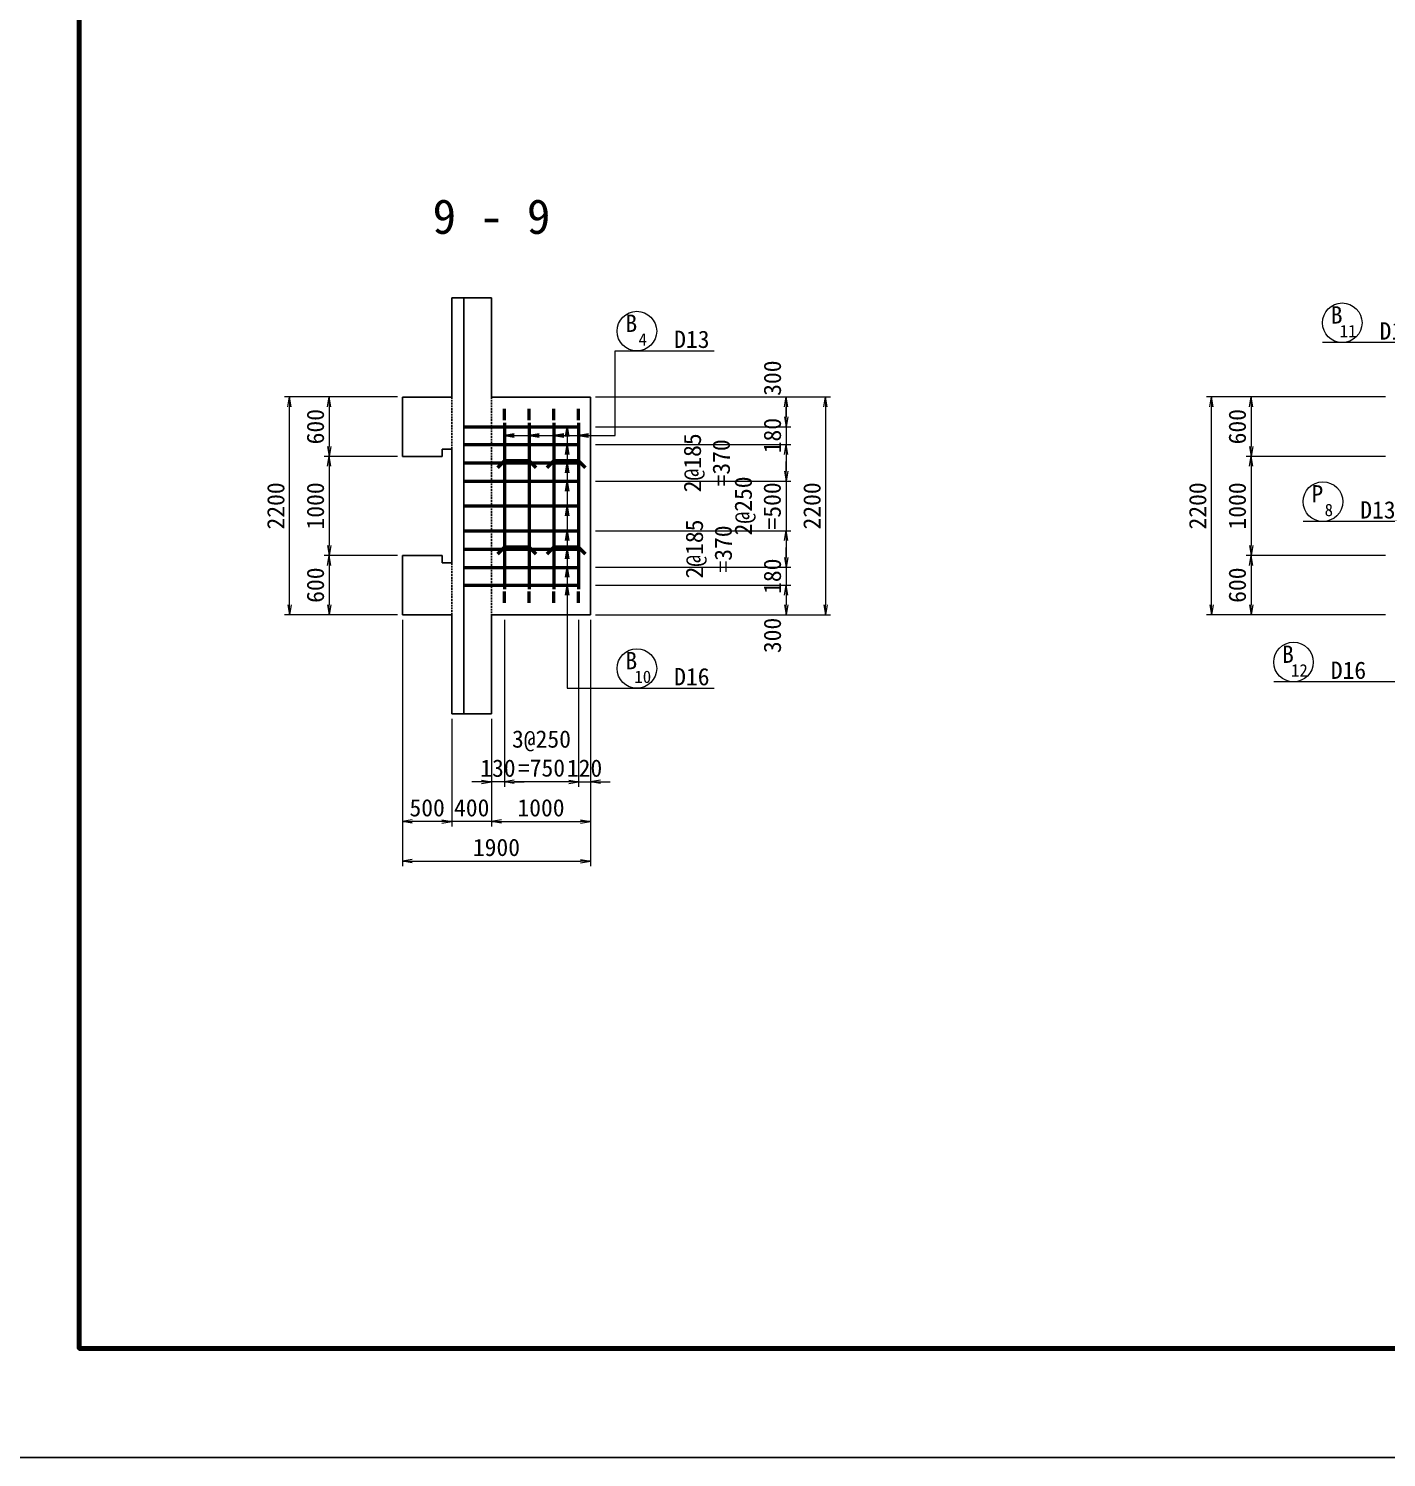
# Model space of a CAD drawing. Header units: millimetres. Extents: x 169470 to 758170, y -17820 to 11880.
# Drawn here: x 506382 to 520098, y -17820 to -3392 of the extents above; entities that cross this region are included whole.
import ezdxf
from ezdxf.enums import TextEntityAlignment as Align

# ---------------------------------------------------------------- set-up
doc = ezdxf.new("R2010")
doc.units = ezdxf.units.MM
doc.header["$LTSCALE"] = 50
doc.header["$PDSIZE"] = 300
doc.linetypes.add('DASHED2', pattern=[0.375, 0.25, -0.125])
doc.layers.get('Defpoints').update_dxf_attribs({"color": 151})
for name, color, linetype, lineweight in [('D-STR', 1, 'Continuous', 25), ('D-STR-DIM', 7, 'Continuous', 13), ('D-STR-HTXT', 7, 'Continuous', 13), ('D-STR-STR1', 2, 'Continuous', 50), ('D-STR-STR3', 4, 'Continuous', 50), ('D-STR-TXT', 7, 'Continuous', 13), ('D-TTL', 2, 'Continuous', 140)]:
    doc.layers.add(name, color=color, linetype=linetype, lineweight=lineweight)
doc.styles.add('YOKO_GOTHIC', font='MS Gothic.ttf')
doc.dimstyles.new('S50', dxfattribs={"dimscale": 50, "dimtxt": 3.5, "dimasz": 2, "dimexe": 1, "dimexo": 1, "dimgap": 1, "dimtad": 1, "dimdec": 0, "dimzin": 1, "dimdsep": 46, "dimtxsty": 'YOKO_GOTHIC', "dimblk": 'OPEN', "dimcen": 0, "dimclrd": 256, "dimclre": 256, "dimclrt": 256, "dimaunit": 1, "dimadec": 3, "dimazin": 0, "dimtfac": 1, "dimtdec": 0, "dimtix": 1, "dimtmove": 2, "dimatfit": 3, "dimldrblk": 'OPEN', "dimfxl": 1, "dimlwd": -1, "dimlwe": -1, "dimarcsym": 2})

# ---------------------------------------------------------------- blocks, each defined once
blk = doc.blocks.new('_Open')
at = {"color": 0, "linetype": 'ByBlock', "lineweight": -2}
for p, q in [((-1, 0.17), (0, 0)), ((-1, -0.17), (0, 0)), ((0, 0), (-1, 0))]:
    blk.add_line(p, q, dxfattribs=at)
blk = doc.blocks.new('*D2903')
at = {"layer": 'D-STR-DIM', "ltscale": 1500, "transparency": 16777216}
for p, q in [((512108, -7112), (514083, -7112)), ((514033, -7212), (514033, -7312)), ((512108, -7412), (514083, -7412))]:
    blk.add_line(p, q, dxfattribs=at)
at = {"layer": 'Defpoints', "color": 0, "ltscale": 1500, "transparency": 16777216}
for p in [(512058, -7112), (512058, -7412), (514033, -7412)]:
    blk.add_point(p, dxfattribs=at)
at = {"layer": 'D-STR-DIM', "ltscale": 1500, "transparency": 16777216, "xscale": 100, "yscale": 100, "zscale": 100}
for p, rotation in [((514033, -7112), 90), ((514033, -7412), 270)]:
    blk.add_blockref('_Open', p, dxfattribs=dict(at, rotation=rotation))
at = {"layer": 'D-STR-DIM', "ltscale": 1500, "transparency": 16777216, "insert": (513896, -6922), "char_height": 175, "attachment_point": 5, "rotation": 90, "style": 'YOKO_GOTHIC'}
blk.add_mtext('300', dxfattribs=at)
blk = doc.blocks.new('*D2904')
at = {"layer": 'D-STR-DIM', "ltscale": 1500, "transparency": 16777216}
for p, q in [((514033, -7312), (514033, -7212)), ((512108, -7412), (514083, -7412)), ((514033, -7412), (514033, -7592)), ((512108, -7592), (514083, -7592)), ((514033, -7692), (514033, -7792))]:
    blk.add_line(p, q, dxfattribs=at)
at = {"layer": 'Defpoints', "color": 0, "ltscale": 1500, "transparency": 16777216}
for p in [(512058, -7412), (512058, -7592), (514033, -7592)]:
    blk.add_point(p, dxfattribs=at)
at = {"layer": 'D-STR-DIM', "ltscale": 1500, "transparency": 16777216, "xscale": 100, "yscale": 100, "zscale": 100}
for p, rotation in [((514033, -7412), 270), ((514033, -7592), 90)]:
    blk.add_blockref('_Open', p, dxfattribs=dict(at, rotation=rotation))
at = {"layer": 'D-STR-DIM', "ltscale": 1500, "transparency": 16777216, "insert": (513896, -7502), "char_height": 175, "attachment_point": 5, "rotation": 90, "style": 'YOKO_GOTHIC'}
blk.add_mtext('180', dxfattribs=at)
blk = doc.blocks.new('*D2905')
at = {"layer": 'D-STR-DIM', "ltscale": 1500, "transparency": 16777216}
for p, q in [((512108, -7592), (514083, -7592)), ((514033, -7692), (514033, -7862)), ((512108, -7962), (514083, -7962))]:
    blk.add_line(p, q, dxfattribs=at)
at = {"layer": 'Defpoints', "color": 0, "ltscale": 1500, "transparency": 16777216}
for p in [(512058, -7592), (512058, -7962), (514033, -7962)]:
    blk.add_point(p, dxfattribs=at)
at = {"layer": 'D-STR-DIM', "ltscale": 1500, "transparency": 16777216, "xscale": 100, "yscale": 100, "zscale": 100}
for p, rotation in [((514033, -7592), 90), ((514033, -7962), 270)]:
    blk.add_blockref('_Open', p, dxfattribs=dict(at, rotation=rotation))
at = {"layer": 'D-STR-DIM', "ltscale": 1500, "transparency": 16777216, "insert": (513234, -7777), "char_height": 175, "attachment_point": 5, "rotation": 90, "style": 'YOKO_GOTHIC'}
blk.add_mtext('2@185\\P=370', dxfattribs=at)
blk = doc.blocks.new('*D2906')
at = {"layer": 'D-STR-DIM', "ltscale": 1500, "transparency": 16777216}
for p, q in [((514033, -7862), (514033, -7762)), ((512108, -7962), (514083, -7962)), ((514033, -7962), (514033, -8462)), ((512108, -8462), (514083, -8462)), ((514033, -8562), (514033, -8662))]:
    blk.add_line(p, q, dxfattribs=at)
at = {"layer": 'Defpoints', "color": 0, "ltscale": 1500, "transparency": 16777216}
for p in [(512058, -7962), (512058, -8462), (514033, -8462)]:
    blk.add_point(p, dxfattribs=at)
at = {"layer": 'D-STR-DIM', "ltscale": 1500, "transparency": 16777216, "xscale": 100, "yscale": 100, "zscale": 100}
for p, rotation in [((514033, -7962), 270), ((514033, -8462), 90)]:
    blk.add_blockref('_Open', p, dxfattribs=dict(at, rotation=rotation))
at = {"layer": 'D-STR-DIM', "ltscale": 1500, "transparency": 16777216, "insert": (513748, -8212), "char_height": 175, "attachment_point": 5, "rotation": 90, "style": 'YOKO_GOTHIC'}
blk.add_mtext('2@250\\P=500', dxfattribs=at)
blk = doc.blocks.new('*D2907')
at = {"layer": 'D-STR-DIM', "ltscale": 1500, "transparency": 16777216}
for p, q in [((512108, -8462), (514083, -8462)), ((514033, -8562), (514033, -8732)), ((512108, -8832), (514083, -8832))]:
    blk.add_line(p, q, dxfattribs=at)
at = {"layer": 'Defpoints', "color": 0, "ltscale": 1500, "transparency": 16777216}
for p in [(512058, -8462), (512058, -8832), (514033, -8832)]:
    blk.add_point(p, dxfattribs=at)
at = {"layer": 'D-STR-DIM', "ltscale": 1500, "transparency": 16777216, "xscale": 100, "yscale": 100, "zscale": 100}
for p, rotation in [((514033, -8462), 90), ((514033, -8832), 270)]:
    blk.add_blockref('_Open', p, dxfattribs=dict(at, rotation=rotation))
at = {"layer": 'D-STR-DIM', "ltscale": 1500, "transparency": 16777216, "insert": (513254, -8647), "char_height": 175, "attachment_point": 5, "rotation": 90, "style": 'YOKO_GOTHIC'}
blk.add_mtext('2@185\\P=370', dxfattribs=at)
blk = doc.blocks.new('*D2908')
at = {"layer": 'D-STR-DIM', "ltscale": 1500, "transparency": 16777216}
for p, q in [((514033, -8732), (514033, -8632)), ((512108, -8832), (514083, -8832)), ((514033, -8832), (514033, -9012)), ((512108, -9012), (514083, -9012)), ((514033, -9112), (514033, -9212))]:
    blk.add_line(p, q, dxfattribs=at)
at = {"layer": 'Defpoints', "color": 0, "ltscale": 1500, "transparency": 16777216}
for p in [(512058, -8832), (512058, -9012), (514033, -9012)]:
    blk.add_point(p, dxfattribs=at)
at = {"layer": 'D-STR-DIM', "ltscale": 1500, "transparency": 16777216, "xscale": 100, "yscale": 100, "zscale": 100}
for p, rotation in [((514033, -8832), 270), ((514033, -9012), 90)]:
    blk.add_blockref('_Open', p, dxfattribs=dict(at, rotation=rotation))
at = {"layer": 'D-STR-DIM', "ltscale": 1500, "transparency": 16777216, "insert": (513896, -8922), "char_height": 175, "attachment_point": 5, "rotation": 90, "style": 'YOKO_GOTHIC'}
blk.add_mtext('180', dxfattribs=at)
blk = doc.blocks.new('*D2909')
at = {"layer": 'D-STR-DIM', "ltscale": 1500, "transparency": 16777216}
for p, q in [((512108, -9012), (514083, -9012)), ((514033, -9112), (514033, -9212)), ((512108, -9312), (514083, -9312))]:
    blk.add_line(p, q, dxfattribs=at)
at = {"layer": 'Defpoints', "color": 0, "ltscale": 1500, "transparency": 16777216}
for p in [(512058, -9012), (512058, -9312), (514033, -9312)]:
    blk.add_point(p, dxfattribs=at)
at = {"layer": 'D-STR-DIM', "ltscale": 1500, "transparency": 16777216, "xscale": 100, "yscale": 100, "zscale": 100}
for p, rotation in [((514033, -9012), 90), ((514033, -9312), 270)]:
    blk.add_blockref('_Open', p, dxfattribs=dict(at, rotation=rotation))
at = {"layer": 'D-STR-DIM', "ltscale": 1500, "transparency": 16777216, "insert": (513896, -9520), "char_height": 175, "attachment_point": 5, "rotation": 90, "style": 'YOKO_GOTHIC'}
blk.add_mtext('300', dxfattribs=at)
blk = doc.blocks.new('*D2910')
at = {"layer": 'D-STR-DIM', "ltscale": 1500, "transparency": 16777216}
for p, q in [((512108, -7112), (514483, -7112)), ((514433, -7212), (514433, -9212)), ((512108, -9312), (514483, -9312))]:
    blk.add_line(p, q, dxfattribs=at)
at = {"layer": 'Defpoints', "color": 0, "ltscale": 1500, "transparency": 16777216}
for p in [(512058, -7112), (512058, -9312), (514433, -9312)]:
    blk.add_point(p, dxfattribs=at)
at = {"layer": 'D-STR-DIM', "ltscale": 1500, "transparency": 16777216, "xscale": 100, "yscale": 100, "zscale": 100}
for p, rotation in [((514433, -7112), 90), ((514433, -9312), 270)]:
    blk.add_blockref('_Open', p, dxfattribs=dict(at, rotation=rotation))
at = {"layer": 'D-STR-DIM', "ltscale": 1500, "transparency": 16777216, "insert": (514296, -8212), "char_height": 175, "attachment_point": 5, "rotation": 90, "style": 'YOKO_GOTHIC'}
blk.add_mtext('2200', dxfattribs=at)
blk = doc.blocks.new('*D4487')
at = {"layer": 'D-STR-DIM', "ltscale": 1500, "transparency": 16777216}
for p, q in [((510108, -7112), (509367, -7112)), ((509417, -7212), (509417, -7612)), ((510108, -7712), (509367, -7712))]:
    blk.add_line(p, q, dxfattribs=at)
at = {"layer": 'Defpoints', "color": 0, "ltscale": 1500, "transparency": 16777216}
for p in [(510158, -7112), (509417, -7712), (510158, -7712)]:
    blk.add_point(p, dxfattribs=at)
at = {"layer": 'D-STR-DIM', "ltscale": 1500, "transparency": 16777216, "xscale": 100, "yscale": 100, "zscale": 100}
for p, rotation in [((509417, -7112), 90), ((509417, -7712), 270)]:
    blk.add_blockref('_Open', p, dxfattribs=dict(at, rotation=rotation))
at = {"layer": 'D-STR-DIM', "ltscale": 1500, "transparency": 16777216, "insert": (509280, -7412), "char_height": 175, "attachment_point": 5, "rotation": 90, "style": 'YOKO_GOTHIC'}
blk.add_mtext('600', dxfattribs=at)
blk = doc.blocks.new('*D4488')
at = {"layer": 'D-STR-DIM', "ltscale": 1500, "transparency": 16777216}
for p, q in [((510108, -7712), (509367, -7712)), ((509417, -7812), (509417, -8612)), ((510108, -8712), (509367, -8712))]:
    blk.add_line(p, q, dxfattribs=at)
at = {"layer": 'Defpoints', "color": 0, "ltscale": 1500, "transparency": 16777216}
for p in [(510158, -7712), (509417, -8712), (510158, -8712)]:
    blk.add_point(p, dxfattribs=at)
at = {"layer": 'D-STR-DIM', "ltscale": 1500, "transparency": 16777216, "xscale": 100, "yscale": 100, "zscale": 100}
for p, rotation in [((509417, -7712), 90), ((509417, -8712), 270)]:
    blk.add_blockref('_Open', p, dxfattribs=dict(at, rotation=rotation))
at = {"layer": 'D-STR-DIM', "ltscale": 1500, "transparency": 16777216, "insert": (509280, -8212), "char_height": 175, "attachment_point": 5, "rotation": 90, "style": 'YOKO_GOTHIC'}
blk.add_mtext('1000', dxfattribs=at)
blk = doc.blocks.new('*D4489')
at = {"layer": 'D-STR-DIM', "ltscale": 1500, "transparency": 16777216}
for p, q in [((510108, -8712), (509367, -8712)), ((509417, -8812), (509417, -9212)), ((510108, -9312), (509367, -9312))]:
    blk.add_line(p, q, dxfattribs=at)
at = {"layer": 'Defpoints', "color": 0, "ltscale": 1500, "transparency": 16777216}
for p in [(510158, -8712), (509417, -9312), (510158, -9312)]:
    blk.add_point(p, dxfattribs=at)
at = {"layer": 'D-STR-DIM', "ltscale": 1500, "transparency": 16777216, "xscale": 100, "yscale": 100, "zscale": 100}
for p, rotation in [((509417, -8712), 90), ((509417, -9312), 270)]:
    blk.add_blockref('_Open', p, dxfattribs=dict(at, rotation=rotation))
at = {"layer": 'D-STR-DIM', "ltscale": 1500, "transparency": 16777216, "insert": (509280, -9012), "char_height": 175, "attachment_point": 5, "rotation": 90, "style": 'YOKO_GOTHIC'}
blk.add_mtext('600', dxfattribs=at)
blk = doc.blocks.new('*D2918')
at = {"layer": 'D-STR-DIM', "ltscale": 1500, "transparency": 16777216}
for p, q in [((510108, -7112), (508967, -7112)), ((509017, -9212), (509017, -7212)), ((510108, -9312), (508967, -9312))]:
    blk.add_line(p, q, dxfattribs=at)
at = {"layer": 'Defpoints', "color": 0, "ltscale": 1500, "transparency": 16777216}
for p in [(509017, -7112), (510158, -7112), (510158, -9312)]:
    blk.add_point(p, dxfattribs=at)
at = {"layer": 'D-STR-DIM', "ltscale": 1500, "transparency": 16777216, "xscale": 100, "yscale": 100, "zscale": 100}
for p, rotation in [((509017, -7112), 90), ((509017, -9312), 270)]:
    blk.add_blockref('_Open', p, dxfattribs=dict(at, rotation=rotation))
at = {"layer": 'D-STR-DIM', "ltscale": 1500, "transparency": 16777216, "insert": (508880, -8212), "char_height": 175, "attachment_point": 5, "rotation": 90, "style": 'YOKO_GOTHIC'}
blk.add_mtext('2200', dxfattribs=at)
blk = doc.blocks.new('*D2919')
at = {"layer": 'D-STR-DIM', "ltscale": 1500, "transparency": 16777216}
for p, q in [((520088, -7112), (518680, -7112)), ((518730, -7212), (518730, -7612)), ((520088, -7712), (518680, -7712))]:
    blk.add_line(p, q, dxfattribs=at)
at = {"layer": 'Defpoints', "color": 0, "ltscale": 1500, "transparency": 16777216}
for p in [(520138, -7112), (518730, -7712), (520138, -7712)]:
    blk.add_point(p, dxfattribs=at)
at = {"layer": 'D-STR-DIM', "ltscale": 1500, "transparency": 16777216, "xscale": 100, "yscale": 100, "zscale": 100}
for p, rotation in [((518730, -7112), 90), ((518730, -7712), 270)]:
    blk.add_blockref('_Open', p, dxfattribs=dict(at, rotation=rotation))
at = {"layer": 'D-STR-DIM', "ltscale": 1500, "transparency": 16777216, "insert": (518592, -7412), "char_height": 175, "attachment_point": 5, "rotation": 90, "style": 'YOKO_GOTHIC'}
blk.add_mtext('600', dxfattribs=at)
blk = doc.blocks.new('*D2920')
at = {"layer": 'D-STR-DIM', "ltscale": 1500, "transparency": 16777216}
for p, q in [((520088, -7712), (518680, -7712)), ((518730, -7812), (518730, -8612)), ((520088, -8712), (518680, -8712))]:
    blk.add_line(p, q, dxfattribs=at)
at = {"layer": 'Defpoints', "color": 0, "ltscale": 1500, "transparency": 16777216}
for p in [(520138, -7712), (518730, -8712), (520138, -8712)]:
    blk.add_point(p, dxfattribs=at)
at = {"layer": 'D-STR-DIM', "ltscale": 1500, "transparency": 16777216, "xscale": 100, "yscale": 100, "zscale": 100}
for p, rotation in [((518730, -7712), 90), ((518730, -8712), 270)]:
    blk.add_blockref('_Open', p, dxfattribs=dict(at, rotation=rotation))
at = {"layer": 'D-STR-DIM', "ltscale": 1500, "transparency": 16777216, "insert": (518592, -8212), "char_height": 175, "attachment_point": 5, "rotation": 90, "style": 'YOKO_GOTHIC'}
blk.add_mtext('1000', dxfattribs=at)
blk = doc.blocks.new('*D2921')
at = {"layer": 'D-STR-DIM', "ltscale": 1500, "transparency": 16777216}
for p, q in [((520088, -8712), (518680, -8712)), ((518730, -8812), (518730, -9212)), ((520088, -9312), (518680, -9312))]:
    blk.add_line(p, q, dxfattribs=at)
at = {"layer": 'Defpoints', "color": 0, "ltscale": 1500, "transparency": 16777216}
for p in [(520138, -8712), (518730, -9312), (520138, -9312)]:
    blk.add_point(p, dxfattribs=at)
at = {"layer": 'D-STR-DIM', "ltscale": 1500, "transparency": 16777216, "xscale": 100, "yscale": 100, "zscale": 100}
for p, rotation in [((518730, -8712), 90), ((518730, -9312), 270)]:
    blk.add_blockref('_Open', p, dxfattribs=dict(at, rotation=rotation))
at = {"layer": 'D-STR-DIM', "ltscale": 1500, "transparency": 16777216, "insert": (518592, -9012), "char_height": 175, "attachment_point": 5, "rotation": 90, "style": 'YOKO_GOTHIC'}
blk.add_mtext('600', dxfattribs=at)
blk = doc.blocks.new('*D2922')
at = {"layer": 'D-STR-DIM', "ltscale": 1500, "transparency": 16777216}
for p, q in [((520088, -7112), (518280, -7112)), ((518330, -9212), (518330, -7212)), ((520088, -9312), (518280, -9312))]:
    blk.add_line(p, q, dxfattribs=at)
at = {"layer": 'Defpoints', "color": 0, "ltscale": 1500, "transparency": 16777216}
for p in [(518330, -7112), (520138, -7112), (520138, -9312)]:
    blk.add_point(p, dxfattribs=at)
at = {"layer": 'D-STR-DIM', "ltscale": 1500, "transparency": 16777216, "xscale": 100, "yscale": 100, "zscale": 100}
for p, rotation in [((518330, -7112), 90), ((518330, -9312), 270)]:
    blk.add_blockref('_Open', p, dxfattribs=dict(at, rotation=rotation))
at = {"layer": 'D-STR-DIM', "ltscale": 1500, "transparency": 16777216, "insert": (518192, -8212), "char_height": 175, "attachment_point": 5, "rotation": 90, "style": 'YOKO_GOTHIC'}
blk.add_mtext('2200', dxfattribs=at)
blk = doc.blocks.new('*D2923')
at = {"layer": 'D-STR-DIM', "ltscale": 1500, "transparency": 16777216}
for p, q in [((511938, -9362), (511938, -11049)), ((512058, -9362), (512058, -11049)), ((511838, -10999), (511738, -10999)), ((511938, -10999), (512058, -10999)), ((512158, -10999), (512258, -10999))]:
    blk.add_line(p, q, dxfattribs=at)
at = {"layer": 'Defpoints', "color": 0, "ltscale": 1500, "transparency": 16777216}
for p in [(511938, -9312), (512058, -9312), (512058, -10999)]:
    blk.add_point(p, dxfattribs=at)
at = {"layer": 'D-STR-DIM', "ltscale": 1500, "transparency": 16777216, "xscale": 100, "yscale": 100, "zscale": 100}
blk.add_blockref('_Open', (511938, -10999), dxfattribs=at)
at = {"layer": 'D-STR-DIM', "ltscale": 1500, "transparency": 16777216, "xscale": 100, "yscale": 100, "zscale": 100, "rotation": 180}
blk.add_blockref('_Open', (512058, -10999), dxfattribs=at)
at = {"layer": 'D-STR-DIM', "ltscale": 1500, "transparency": 16777216, "insert": (511998, -10861), "char_height": 175, "attachment_point": 5, "style": 'YOKO_GOTHIC'}
blk.add_mtext('120', dxfattribs=at)
blk = doc.blocks.new('*D2924')
at = {"layer": 'D-STR-DIM', "ltscale": 1500, "transparency": 16777216}
for p, q in [((511188, -9362), (511188, -11049)), ((511938, -9362), (511938, -11049)), ((511838, -10999), (511288, -10999))]:
    blk.add_line(p, q, dxfattribs=at)
at = {"layer": 'Defpoints', "color": 0, "ltscale": 1500, "transparency": 16777216}
for p in [(511188, -9312), (511938, -9312), (511188, -10999)]:
    blk.add_point(p, dxfattribs=at)
at = {"layer": 'D-STR-DIM', "ltscale": 1500, "transparency": 16777216, "xscale": 100, "yscale": 100, "zscale": 100, "rotation": 180}
blk.add_blockref('_Open', (511188, -10999), dxfattribs=at)
at = {"layer": 'D-STR-DIM', "ltscale": 1500, "transparency": 16777216, "xscale": 100, "yscale": 100, "zscale": 100}
blk.add_blockref('_Open', (511938, -10999), dxfattribs=at)
at = {"layer": 'D-STR-DIM', "ltscale": 1500, "transparency": 16777216, "insert": (511563, -10713), "char_height": 175, "attachment_point": 5, "style": 'YOKO_GOTHIC'}
blk.add_mtext('3@250\\P=750', dxfattribs=at)
blk = doc.blocks.new('*D2925')
at = {"layer": 'D-STR-DIM', "ltscale": 1500, "transparency": 16777216}
for p, q in [((511188, -9362), (511188, -11049)), ((511058, -10362), (511058, -11049)), ((510958, -10999), (510858, -10999)), ((511188, -10999), (511058, -10999)), ((511288, -10999), (511388, -10999))]:
    blk.add_line(p, q, dxfattribs=at)
at = {"layer": 'Defpoints', "color": 0, "ltscale": 1500, "transparency": 16777216}
for p in [(511188, -9312), (511058, -10312), (511058, -10999)]:
    blk.add_point(p, dxfattribs=at)
at = {"layer": 'D-STR-DIM', "ltscale": 1500, "transparency": 16777216, "xscale": 100, "yscale": 100, "zscale": 100}
blk.add_blockref('_Open', (511058, -10999), dxfattribs=at)
at = {"layer": 'D-STR-DIM', "ltscale": 1500, "transparency": 16777216, "xscale": 100, "yscale": 100, "zscale": 100, "rotation": 180}
blk.add_blockref('_Open', (511188, -10999), dxfattribs=at)
at = {"layer": 'D-STR-DIM', "ltscale": 1500, "transparency": 16777216, "insert": (511123, -10861), "char_height": 175, "attachment_point": 5, "style": 'YOKO_GOTHIC'}
blk.add_mtext('130', dxfattribs=at)
blk = doc.blocks.new('*D2926')
at = {"layer": 'D-STR-DIM', "ltscale": 1500, "transparency": 16777216}
for p, q in [((512058, -9362), (512058, -11449)), ((511058, -10362), (511058, -11449)), ((511158, -11399), (511958, -11399))]:
    blk.add_line(p, q, dxfattribs=at)
at = {"layer": 'Defpoints', "color": 0, "ltscale": 1500, "transparency": 16777216}
for p in [(512058, -9312), (511058, -10312), (512058, -11399)]:
    blk.add_point(p, dxfattribs=at)
at = {"layer": 'D-STR-DIM', "ltscale": 1500, "transparency": 16777216, "xscale": 100, "yscale": 100, "zscale": 100, "rotation": 180}
blk.add_blockref('_Open', (511058, -11399), dxfattribs=at)
at = {"layer": 'D-STR-DIM', "ltscale": 1500, "transparency": 16777216, "xscale": 100, "yscale": 100, "zscale": 100}
blk.add_blockref('_Open', (512058, -11399), dxfattribs=at)
at = {"layer": 'D-STR-DIM', "ltscale": 1500, "transparency": 16777216, "insert": (511558, -11261), "char_height": 175, "attachment_point": 5, "style": 'YOKO_GOTHIC'}
blk.add_mtext('1000', dxfattribs=at)
blk = doc.blocks.new('*D2927')
at = {"layer": 'D-STR-DIM', "ltscale": 1500, "transparency": 16777216}
for p, q in [((510658, -10362), (510658, -11449)), ((511058, -10362), (511058, -11449)), ((510558, -11399), (510458, -11399)), ((511058, -11399), (510658, -11399)), ((511158, -11399), (511258, -11399))]:
    blk.add_line(p, q, dxfattribs=at)
at = {"layer": 'Defpoints', "color": 0, "ltscale": 1500, "transparency": 16777216}
for p in [(510658, -10312), (511058, -10312), (510658, -11399)]:
    blk.add_point(p, dxfattribs=at)
at = {"layer": 'D-STR-DIM', "ltscale": 1500, "transparency": 16777216, "xscale": 100, "yscale": 100, "zscale": 100}
blk.add_blockref('_Open', (510658, -11399), dxfattribs=at)
at = {"layer": 'D-STR-DIM', "ltscale": 1500, "transparency": 16777216, "xscale": 100, "yscale": 100, "zscale": 100, "rotation": 180}
blk.add_blockref('_Open', (511058, -11399), dxfattribs=at)
at = {"layer": 'D-STR-DIM', "ltscale": 1500, "transparency": 16777216, "insert": (510858, -11261), "char_height": 175, "attachment_point": 5, "style": 'YOKO_GOTHIC'}
blk.add_mtext('400', dxfattribs=at)
blk = doc.blocks.new('*D2928')
at = {"layer": 'D-STR-DIM', "ltscale": 1500, "transparency": 16777216}
for p, q in [((510158, -9362), (510158, -11449)), ((510658, -10362), (510658, -11449)), ((510558, -11399), (510258, -11399))]:
    blk.add_line(p, q, dxfattribs=at)
at = {"layer": 'Defpoints', "color": 0, "ltscale": 1500, "transparency": 16777216}
for p in [(510158, -9312), (510658, -10312), (510158, -11399)]:
    blk.add_point(p, dxfattribs=at)
at = {"layer": 'D-STR-DIM', "ltscale": 1500, "transparency": 16777216, "xscale": 100, "yscale": 100, "zscale": 100, "rotation": 180}
blk.add_blockref('_Open', (510158, -11399), dxfattribs=at)
at = {"layer": 'D-STR-DIM', "ltscale": 1500, "transparency": 16777216, "xscale": 100, "yscale": 100, "zscale": 100}
blk.add_blockref('_Open', (510658, -11399), dxfattribs=at)
at = {"layer": 'D-STR-DIM', "ltscale": 1500, "transparency": 16777216, "insert": (510408, -11261), "char_height": 175, "attachment_point": 5, "style": 'YOKO_GOTHIC'}
blk.add_mtext('500', dxfattribs=at)
blk = doc.blocks.new('*D2929')
at = {"layer": 'D-STR-DIM', "ltscale": 1500, "transparency": 16777216}
for p, q in [((510158, -9362), (510158, -11849)), ((512058, -9362), (512058, -11849)), ((510258, -11799), (511958, -11799))]:
    blk.add_line(p, q, dxfattribs=at)
at = {"layer": 'Defpoints', "color": 0, "ltscale": 1500, "transparency": 16777216}
for p in [(510158, -9312), (512058, -9312), (512058, -11799)]:
    blk.add_point(p, dxfattribs=at)
at = {"layer": 'D-STR-DIM', "ltscale": 1500, "transparency": 16777216, "xscale": 100, "yscale": 100, "zscale": 100, "rotation": 180}
blk.add_blockref('_Open', (510158, -11799), dxfattribs=at)
at = {"layer": 'D-STR-DIM', "ltscale": 1500, "transparency": 16777216, "xscale": 100, "yscale": 100, "zscale": 100}
blk.add_blockref('_Open', (512058, -11799), dxfattribs=at)
at = {"layer": 'D-STR-DIM', "ltscale": 1500, "transparency": 16777216, "insert": (511108, -11661), "char_height": 175, "attachment_point": 5, "style": 'YOKO_GOTHIC'}
blk.add_mtext('1900', dxfattribs=at)

msp = doc.modelspace()

# ---------------------------------------------------------------- linework, layer by layer
at = {"layer": 'D-STR'}
for p, q in [((510658.13, -7112.23), (510658.13, -6112.23)), ((511058.13, -6112.23), (510658.13, -6112.23)), ((511058.13, -7112.23), (511058.13, -6112.23)), ((510158.13, -7112.23), (510158.13, -7712.23)), ((510658.13, -7112.23), (510158.13, -7112.23)), ((511058.13, -7112.23), (512058.13, -7112.23)), ((512058.13, -7112.23), (512058.13, -8912.23)), ((510658.13, -7637.23), (510558.13, -7637.23)), ((510558.13, -7637.23), (510558.13, -7712.23)), ((510658.13, -8787.23), (510658.13, -7637.23)), ((510558.13, -7712.23), (510158.13, -7712.23)), ((510158.13, -8712.23), (510158.13, -9312.23)), ((510558.13, -8712.23), (510158.13, -8712.23)), ((510558.13, -8712.23), (510558.13, -8787.23)), ((510658.13, -8787.23), (510558.13, -8787.23)), ((512058.13, -8912.23), (512058.13, -9312.23)), ((510658.13, -9312.23), (510158.13, -9312.23)), ((510658.13, -9312.23), (510658.13, -10312.23)), ((511058.13, -9312.23), (511058.13, -10312.23)), ((511058.13, -9312.23), (512058.13, -9312.23)), ((510658.13, -10312.23), (511058.13, -10312.23))]:
    msp.add_line(p, q, dxfattribs=at)
at = {"layer": 'D-STR', "linetype": 'DASHED2', "ltscale": 1.5}
for p, q in [((510658.13, -7112.23), (510658.13, -7637.23)), ((511058.13, -7112.23), (511058.13, -9312.23)), ((510658.13, -8787.23), (510658.13, -9312.23))]:
    msp.add_line(p, q, dxfattribs=at)
at = {"layer": 'D-STR-HTXT'}
msp.add_line((512306.6, -6646.93), (513306.6, -6646.93), dxfattribs=at)
for centre in [(519651.4, -6362.52), (512526.65, -6446.93), (519456.44, -8169.03), (512526.65, -9853.43), (519159.16, -9788.58)]:
    msp.add_circle(centre, 200, dxfattribs=at)
at = {"layer": 'D-STR-STR1', "linetype": 'DASHED2', "ltscale": 0.5}
for p, q in [((511188.13, -7347.23), (511188.13, -7232.23)), ((511438.13, -7347.23), (511438.13, -7232.23)), ((511688.13, -7347.23), (511688.13, -7232.23)), ((511938.13, -7347.23), (511938.13, -7232.23)), ((511188.13, -9192.23), (511188.13, -9077.23)), ((511438.13, -9192.23), (511438.13, -9077.23)), ((511688.13, -9192.23), (511688.13, -9077.23)), ((511938.13, -9192.23), (511938.13, -9077.23))]:
    msp.add_line(p, q, dxfattribs=at)
at = {"layer": 'D-STR-STR1'}
for p, q in [((510778.13, -7412.23), (511938.13, -7412.23)), ((511188.13, -7372.23), (511188.13, -9052.23)), ((511438.13, -7372.23), (511438.13, -9052.23)), ((511688.13, -7372.23), (511688.13, -9052.23)), ((511938.13, -7372.23), (511938.13, -9052.23)), ((510778.13, -7592.23), (511938.13, -7592.23)), ((510778.13, -7777.23), (511938.13, -7777.23)), ((510778.13, -7962.23), (511938.13, -7962.23)), ((510778.13, -8212.23), (511938.13, -8212.23)), ((510778.13, -8462.23), (511938.13, -8462.23)), ((510778.13, -8647.23), (511938.13, -8647.23)), ((510778.13, -8832.23), (511938.13, -8832.23)), ((510778.13, -9012.23), (511938.13, -9012.23))]:
    msp.add_line(p, q, dxfattribs=at)
at = {"layer": 'D-STR-STR3'}
for points in [[(511508.84, -7827.94), (511438.13, -7757.23), (511188.13, -7757.23), (511117.42, -7827.94)], [(512008.84, -7827.94), (511938.13, -7757.23), (511688.13, -7757.23), (511617.42, -7827.94)], [(511508.84, -8697.94), (511438.13, -8627.23), (511188.13, -8627.23), (511117.42, -8697.94)], [(512008.84, -8697.94), (511938.13, -8627.23), (511688.13, -8627.23), (511617.42, -8697.94)]]:
    msp.add_lwpolyline(points, dxfattribs=at)
at = {"layer": 'D-TTL'}
msp.add_lwpolyline([(506894.53, 10780), (506894.53, -16720), (546894.53, -16720), (546894.53, 10780)], close=True, dxfattribs=at)
at = {"layer": 'Defpoints'}
msp.add_line((510778.13, -10312.23), (510778.13, -6112.23), dxfattribs=at)
at = {"layer": 'Defpoints', "color": 1}
msp.add_lwpolyline([(505869.53, 11880), (505869.53, -17820), (547919.53, -17820), (547919.53, 11880)], close=True, dxfattribs=at)

# ---------------------------------------------------------------- texts
at = {"layer": 'D-STR-TXT', "style": 'YOKO_GOTHIC'}
for s, height, p in [('9 - 9', 350, (511058.13, -5464.62)), ('B', 175, (519595.12, -6370.83)), ('B', 175, (512470.37, -6455.24)), ('4', 125, (512586.03, -6593.05)), ('11', 125, (519710.78, -6508.64)), ('P', 175, (519400.17, -8177.34)), ('8', 125, (519515.83, -8315.15)), ('B', 175, (519102.89, -9796.9)), ('B', 175, (512470.37, -9861.74)), ('12', 125, (519218.55, -9934.7)), ('10', 125, (512586.03, -9999.55))]:
    msp.add_text(s, height=height, dxfattribs=at).set_placement(p, align=Align.CENTER)
for s, p in [('D13', (512903.17, -6616.93)), ('D16', (520027.92, -6532.52)), ('D13', (519832.96, -8339.03)), ('D16', (519535.69, -9958.58)), ('D16', (512903.17, -10023.43))]:
    msp.add_text(s, height=175, dxfattribs=at).set_placement(p)

# ---------------------------------------------------------------- dimensions: what is measured, and where the dimension line sits
at = {"layer": 'D-STR-DIM', "ltscale": 1500}
for base, p1, p2, picture, middle in [((514033.36, -7412.23), (512058.13, -7112.23), (512058.13, -7412.23), '*D2903', (513895.86, -6921.71)), ((514033.36, -9312.23), (512058.13, -9012.23), (512058.13, -9312.23), '*D2909', (513895.86, -9520.38))]:
    dim = msp.add_linear_dim(base=base, p1=p1, p2=p2, angle=90, dimstyle='S50', dxfattribs=at)
    dim.commit()
    dim.dimension.update_dxf_attribs({"geometry": picture, "text_midpoint": middle, "dimtype": 160})
for base, p1, p2, picture, middle in [((509017.03, -7112.23), (510158.13, -9312.23), (510158.13, -7112.23), '*D2918', (508879.53, -8212.23)), ((509417.03, -7712.23), (510158.13, -7112.23), (510158.13, -7712.23), '*D4487', (509279.53, -7412.23)), ((514433.36, -9312.23), (512058.13, -7112.23), (512058.13, -9312.23), '*D2910', (514295.86, -8212.23)), ((514033.36, -7592.23), (512058.13, -7412.23), (512058.13, -7592.23), '*D2904', (513895.86, -7502.23)), ((518329.85, -7112.23), (520138.26, -9312.23), (520138.26, -7112.23), '*D2922', (518192.35, -8212.23)), ((518729.85, -7712.23), (520138.26, -7112.23), (520138.26, -7712.23), '*D2919', (518592.35, -7412.23)), ((509417.03, -8712.23), (510158.13, -7712.23), (510158.13, -8712.23), '*D4488', (509279.53, -8212.23)), ((518729.85, -8712.23), (520138.26, -7712.23), (520138.26, -8712.23), '*D2920', (518592.35, -8212.23)), ((514033.36, -9012.23), (512058.13, -8832.23), (512058.13, -9012.23), '*D2908', (513895.86, -8922.23)), ((509417.03, -9312.23), (510158.13, -8712.23), (510158.13, -9312.23), '*D4489', (509279.53, -9012.23)), ((518729.85, -9312.23), (520138.26, -8712.23), (520138.26, -9312.23), '*D2921', (518592.35, -9012.23))]:
    dim = msp.add_linear_dim(base=base, p1=p1, p2=p2, angle=90, dimstyle='S50', dxfattribs=at)
    dim.commit()
    dim.dimension.update_dxf_attribs({"geometry": picture, "text_midpoint": middle})
for base, p1, p2, picture, middle in [((514033.36, -7962.23), (512058.13, -7592.23), (512058.13, -7962.23), '*D2905', (513234.04, -7777.23)), ((514033.36, -8832.23), (512058.13, -8462.23), (512058.13, -8832.23), '*D2907', (513253.98, -8647.23))]:
    dim = msp.add_linear_dim(base=base, p1=p1, p2=p2, angle=90, text='2@185\\P=<>', dimstyle='S50', dxfattribs=at)
    dim.commit()
    dim.dimension.update_dxf_attribs({"geometry": picture, "text_midpoint": middle, "dimtype": 160})
dim = msp.add_linear_dim(base=(514033.36, -8462.23), p1=(512058.13, -7962.23), p2=(512058.13, -8462.23), angle=90, text='2@250\\P=<>', dimstyle='S50', dxfattribs=at)
dim.commit()
dim.dimension.update_dxf_attribs({"geometry": '*D2906', "text_midpoint": (513747.81, -8212.23)})
for base, p1, p2, picture, middle in [((510158.13, -11398.82), (510658.13, -10312.23), (510158.13, -9312.23), '*D2928', (510408.13, -11261.32)), ((512058.13, -11798.82), (510158.13, -9312.23), (512058.13, -9312.23), '*D2929', (511108.13, -11661.32)), ((511058.13, -10998.82), (511188.13, -9312.23), (511058.13, -10312.23), '*D2925', (511123.13, -10861.32)), ((512058.13, -11398.82), (511058.13, -10312.23), (512058.13, -9312.23), '*D2926', (511558.13, -11261.32)), ((512058.13, -10998.82), (511938.13, -9312.23), (512058.13, -9312.23), '*D2923', (511998.13, -10861.32)), ((510658.13, -11398.82), (511058.13, -10312.23), (510658.13, -10312.23), '*D2927', (510858.13, -11261.32))]:
    dim = msp.add_linear_dim(base=base, p1=p1, p2=p2, dimstyle='S50', dxfattribs=at)
    dim.commit()
    dim.dimension.update_dxf_attribs({"geometry": picture, "text_midpoint": middle})
dim = msp.add_linear_dim(base=(511188.13, -10998.82), p1=(511938.13, -9312.23), p2=(511188.13, -9312.23), text='3@250\\P=<>', dimstyle='S50', dxfattribs=at)
dim.commit()
dim.dimension.update_dxf_attribs({"geometry": '*D2924', "text_midpoint": (511563.13, -10713.26)})

# ---------------------------------------------------------------- leaders
at = {"layer": 'D-STR-HTXT'}
for points in [[(520451.4, -9192.23), (520451.4, -6562.52), (519451.4, -6562.52)], [(511188.13, -7501.72), (512306.6, -7501.72), (512306.6, -6646.93)], [(511438.13, -7501.72), (511757.49, -7501.72)], [(511688.13, -7501.72), (512007.49, -7501.72)], [(511821.62, -7412.23), (511821.62, -10053.43), (513306.6, -10053.43)], [(511938.13, -7501.72), (512257.49, -7501.72)], [(511821.62, -7592.23), (511821.62, -8102.94)], [(520844.37, -7592.23), (520844.37, -9988.58), (518959.16, -9988.58)], [(511821.62, -7777.23), (511821.62, -8287.94)], [(511821.62, -7962.23), (511821.62, -8472.94)], [(511821.62, -8212.23), (511821.62, -8722.94)], [(520918.26, -8369.03), (519256.44, -8369.03)], [(511821.62, -8462.23), (511821.62, -8972.94)], [(511821.62, -8647.23), (511821.62, -9157.94)], [(511821.62, -8832.23), (511821.62, -9342.94)], [(511821.62, -9012.23), (511821.62, -9522.94)]]:
    msp.add_leader(points, dimstyle='S50', dxfattribs=at)

doc.saveas('drawing.dxf')
